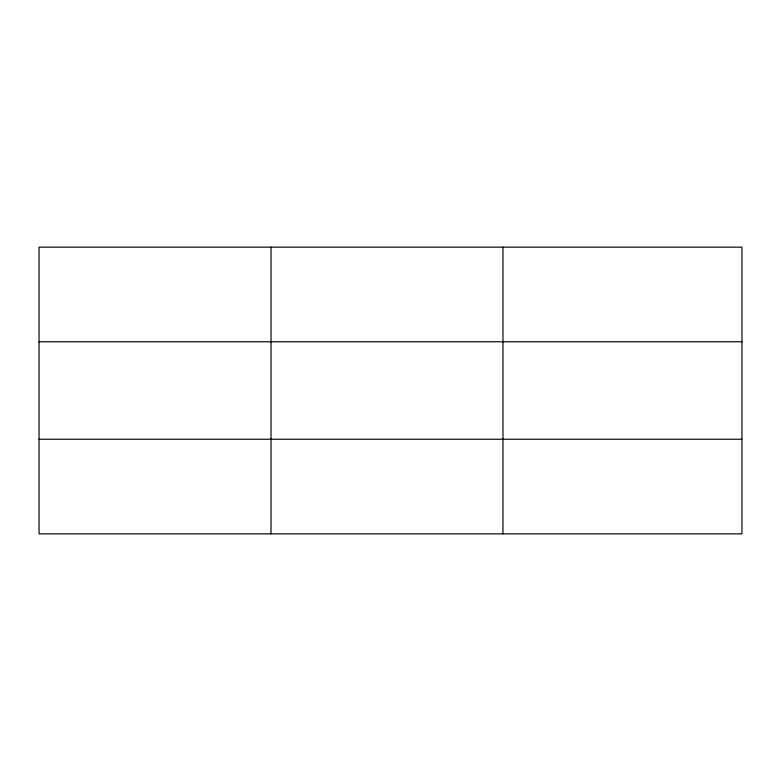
<?xml version="1.0" encoding="UTF-8"?>
<svg xmlns="http://www.w3.org/2000/svg" width="781" height="781" viewBox="0 0 781 781"><rect width="100%" height="100%" fill="white"/><g stroke="black" fill="none" stroke-linecap="round" stroke-linejoin="round"><path stroke-width="1.17" d="M271.007 247.147L271.007 533.853M502.964 247.147L502.964 533.853M741.95 341.766L741.95 247.147L39.05 247.147L39.05 533.853L741.95 533.853L741.95 341.766L39.05 341.766M39.05 439.234L741.95 439.234"/></g></svg>
